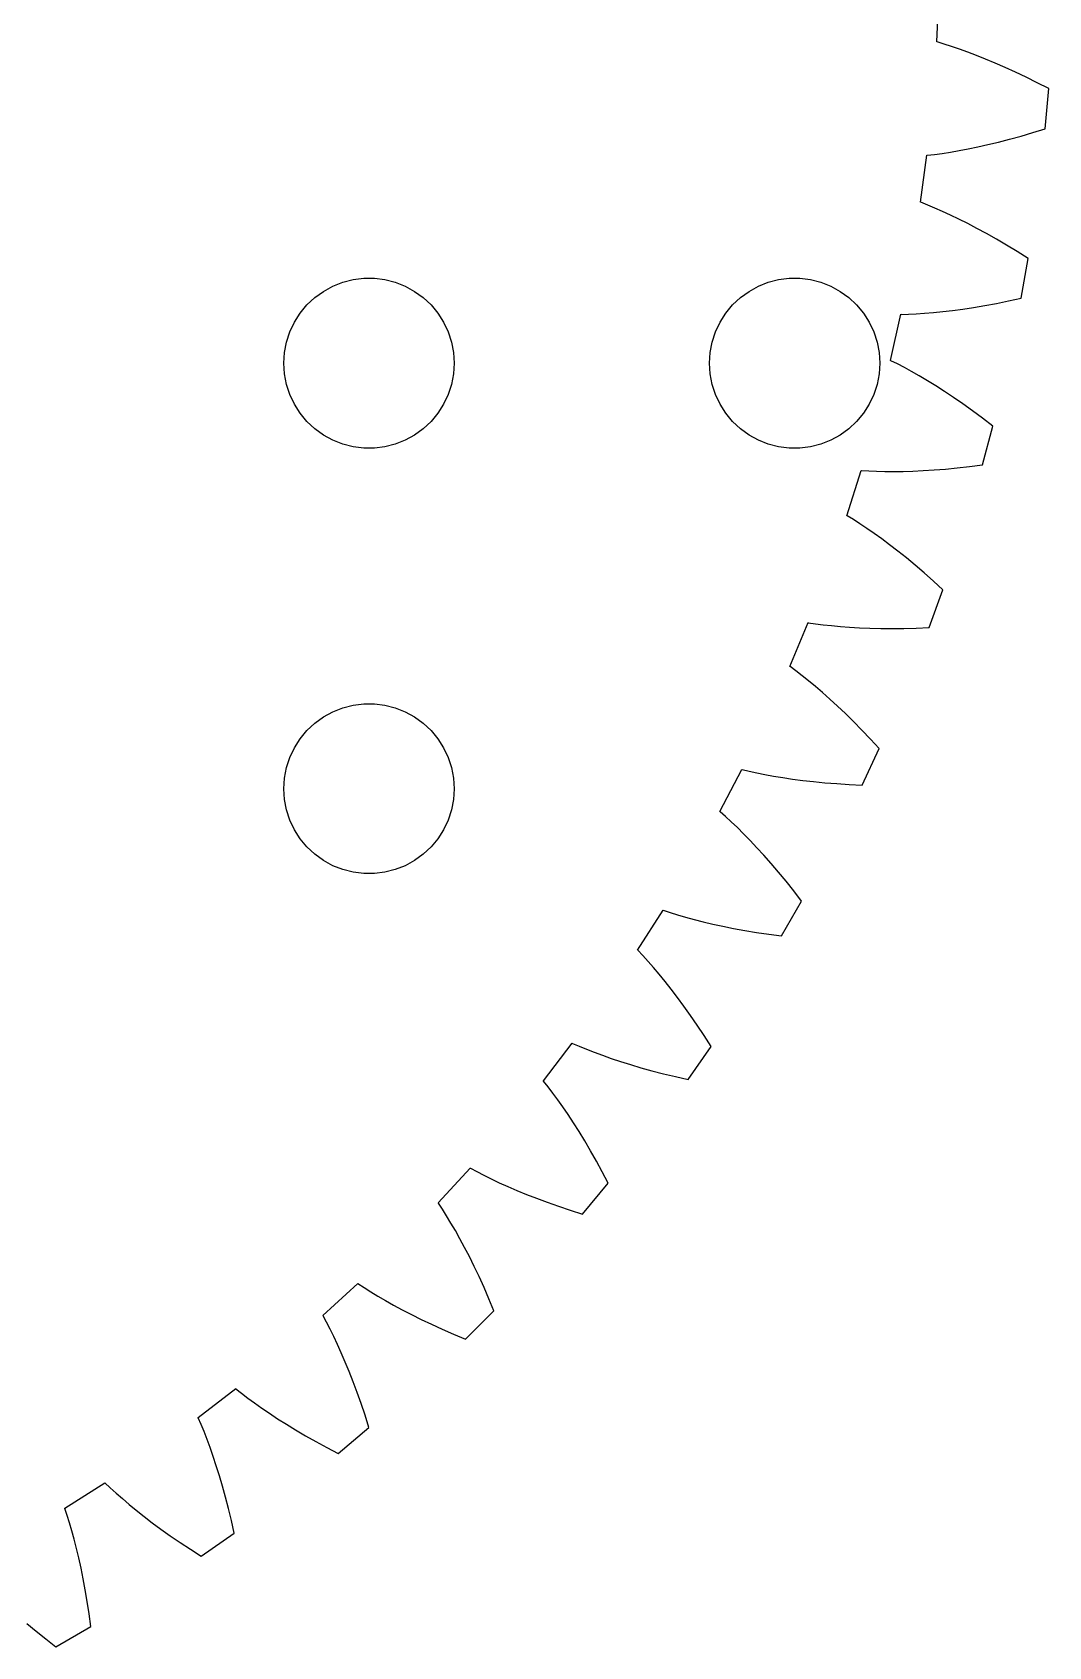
# Model space of a CAD drawing. Header units: metres. Extents: x -69 to 69, y -69 to 69.
# Drawn here: x 33.1 to 69, y -60.2 to -3.3 of the extents above; entities that cross this region are included whole.
import ezdxf

# ---------------------------------------------------------------- set-up
doc = ezdxf.new("R2010")
doc.units = ezdxf.units.M

msp = doc.modelspace()

# ---------------------------------------------------------------- linework, layer by layer
for p, q in [((65.0096, -3.675), (65.0856, -2.00504)), ((65.0212, -3.67566), (65.0096, -3.675)), ((65.2675, -3.75014), (65.0212, -3.67566)), ((65.5295, -3.83423), (65.2675, -3.75014)), ((65.8072, -3.92848), (65.5295, -3.83423)), ((66.1001, -4.03345), (65.8072, -3.92848)), ((66.4079, -4.14966), (66.1001, -4.03345)), ((66.7305, -4.27765), (66.4079, -4.14966)), ((67.0674, -4.41795), (66.7305, -4.27765)), ((67.4184, -4.57106), (67.0674, -4.41795)), ((67.783, -4.73752), (67.4184, -4.57106)), ((68.161, -4.91779), (67.783, -4.73752)), ((68.552, -5.11238), (68.161, -4.91779)), ((68.9556, -5.32181), (68.552, -5.11238)), ((68.8321, -6.73305), (68.9556, -5.32181)), ((68.3983, -6.8692), (68.8321, -6.73305)), ((66.1196, -7.44499), (66.4595, -7.37495)), ((66.4595, -7.37495), (66.8157, -7.29529)), ((66.8157, -7.29529), (67.1879, -7.20544)), ((67.1879, -7.20544), (67.5759, -7.10484)), ((67.5759, -7.10484), (67.9795, -6.99295)), ((67.9795, -6.99295), (68.3983, -6.8692)), ((64.442, -9.32698), (64.6632, -7.67)), ((64.6632, -7.67), (64.6716, -7.67099)), ((64.6716, -7.67099), (64.9271, -7.6404)), ((64.9271, -7.6404), (65.1998, -7.60309)), ((65.1998, -7.60309), (65.4896, -7.55847)), ((65.4896, -7.55847), (65.7962, -7.50597)), ((65.7962, -7.50597), (66.1196, -7.44499)), ((64.4534, -9.32864), (64.442, -9.32698)), ((64.6922, -9.4243), (64.4534, -9.32864)), ((64.946, -9.53091), (64.6922, -9.4243)), ((65.2144, -9.64902), (64.946, -9.53091)), ((65.497, -9.7791), (65.2144, -9.64902)), ((65.7936, -9.92169), (65.497, -9.7791)), ((66.1037, -10.0773), (65.7936, -9.92169)), ((66.4271, -10.2464), (66.1037, -10.0773)), ((66.7634, -10.4296), (66.4271, -10.2464)), ((67.1122, -10.6272), (66.7634, -10.4296)), ((67.473, -10.8397), (67.1122, -10.6272)), ((67.8456, -11.0676), (67.473, -10.8397)), ((68.2294, -11.3114), (67.8456, -11.0676)), ((67.9834, -12.7065), (68.2294, -11.3114)), ((43.0877, -12.6884), (43.3925, -12.467)), ((43.3925, -12.467), (43.7227, -12.2855)), ((43.7227, -12.2855), (44.0729, -12.1468)), ((44.0729, -12.1468), (44.4379, -12.0531)), ((44.4379, -12.0531), (44.8116, -12.0059)), ((44.8116, -12.0059), (45.1884, -12.0059)), ((45.1884, -12.0059), (45.5621, -12.0531)), ((45.5621, -12.0531), (45.927, -12.1468)), ((45.927, -12.1468), (46.2773, -12.2855)), ((46.2773, -12.2855), (46.6075, -12.467)), ((46.6075, -12.467), (46.9123, -12.6884)), ((58.0877, -12.6884), (58.3925, -12.467)), ((58.3925, -12.467), (58.7227, -12.2855)), ((58.7227, -12.2855), (59.0729, -12.1468)), ((59.0729, -12.1468), (59.4379, -12.0531)), ((59.4379, -12.0531), (59.8116, -12.0059)), ((59.8116, -12.0059), (60.1884, -12.0059)), ((60.1884, -12.0059), (60.5621, -12.0531)), ((60.5621, -12.0531), (60.927, -12.1468)), ((60.927, -12.1468), (61.2773, -12.2855)), ((61.2773, -12.2855), (61.6075, -12.467)), ((61.6075, -12.467), (61.9123, -12.6884)), ((42.5729, -13.2366), (42.8131, -12.9464)), ((42.8131, -12.9464), (43.0877, -12.6884)), ((46.9123, -12.6884), (47.1869, -12.9464)), ((47.1869, -12.9464), (47.427, -13.2366)), ((57.5729, -13.2366), (57.8131, -12.9464)), ((57.8131, -12.9464), (58.0877, -12.6884)), ((61.9123, -12.6884), (62.1869, -12.9464)), ((62.1869, -12.9464), (62.427, -13.2366)), ((65.9256, -13.0909), (66.3042, -13.0338)), ((66.3042, -13.0338), (66.6995, -12.9674)), ((66.6995, -12.9674), (67.1113, -12.8911)), ((67.1113, -12.8911), (67.5393, -12.8044)), ((67.5393, -12.8044), (67.9834, -12.7065)), ((42.2107, -13.8956), (42.3711, -13.5547)), ((42.3711, -13.5547), (42.5729, -13.2366)), ((47.427, -13.2366), (47.6289, -13.5547)), ((47.6289, -13.5547), (47.7893, -13.8956)), ((57.2107, -13.8956), (57.3711, -13.5547)), ((57.3711, -13.5547), (57.5729, -13.2366)), ((62.427, -13.2366), (62.6289, -13.5547)), ((62.6289, -13.5547), (62.7893, -13.8956)), ((63.3838, -14.908), (63.7487, -13.2766)), ((63.7487, -13.2766), (63.757, -13.2783)), ((63.757, -13.2783), (64.0141, -13.2701)), ((64.0141, -13.2701), (64.289, -13.2567)), ((64.289, -13.2567), (64.5816, -13.2375)), ((64.5816, -13.2375), (64.8917, -13.2119)), ((64.8917, -13.2119), (65.2191, -13.1794)), ((65.2191, -13.1794), (65.5638, -13.1392)), ((65.5638, -13.1392), (65.9256, -13.0909)), ((42.0942, -14.2539), (42.2107, -13.8956)), ((47.7893, -13.8956), (47.9057, -14.2539)), ((57.0942, -14.2539), (57.2107, -13.8956)), ((62.7893, -13.8956), (62.9057, -14.2539)), ((42, -15), (42.0237, -14.624)), ((42.0237, -14.624), (42.0942, -14.2539)), ((47.9057, -14.2539), (47.9763, -14.624)), ((47.9763, -14.624), (48, -15)), ((57, -15), (57.0237, -14.624)), ((57.0237, -14.624), (57.0942, -14.2539)), ((62.9057, -14.2539), (62.9763, -14.624)), ((62.9763, -14.624), (63, -15)), ((42.0237, -15.376), (42, -15)), ((48, -15), (47.9763, -15.376)), ((57.0237, -15.376), (57, -15)), ((63, -15), (62.9763, -15.376)), ((63.3951, -14.9106), (63.3838, -14.908)), ((63.6247, -15.0267), (63.3951, -14.9106)), ((63.8682, -15.1551), (63.6247, -15.0267)), ((64.1252, -15.2961), (63.8682, -15.1551)), ((64.3954, -15.4503), (64.1252, -15.2961)), ((42.0942, -15.7461), (42.0237, -15.376)), ((42.2107, -16.1044), (42.0942, -15.7461)), ((47.9057, -15.7461), (47.7893, -16.1044)), ((47.9763, -15.376), (47.9057, -15.7461)), ((57.0942, -15.7461), (57.0237, -15.376)), ((57.2107, -16.1044), (57.0942, -15.7461)), ((62.9057, -15.7461), (62.7893, -16.1044)), ((62.9763, -15.376), (62.9057, -15.7461)), ((64.6785, -15.6182), (64.3954, -15.4503)), ((64.9739, -15.8003), (64.6785, -15.6182)), ((65.2813, -15.997), (64.9739, -15.8003)), ((42.3711, -16.4453), (42.2107, -16.1044)), ((42.5729, -16.7634), (42.3711, -16.4453)), ((47.6289, -16.4453), (47.427, -16.7634)), ((47.7893, -16.1044), (47.6289, -16.4453)), ((57.3711, -16.4453), (57.2107, -16.1044)), ((57.5729, -16.7634), (57.3711, -16.4453)), ((62.6289, -16.4453), (62.427, -16.7634)), ((62.7893, -16.1044), (62.6289, -16.4453)), ((65.6004, -16.2087), (65.2813, -15.997)), ((65.9306, -16.4359), (65.6004, -16.2087)), ((66.2715, -16.6791), (65.9306, -16.4359)), ((42.8131, -17.0536), (42.5729, -16.7634)), ((43.0877, -17.3115), (42.8131, -17.0536)), ((47.1869, -17.0536), (46.9123, -17.3115)), ((47.427, -16.7634), (47.1869, -17.0536)), ((57.8131, -17.0536), (57.5729, -16.7634)), ((58.0877, -17.3115), (57.8131, -17.0536)), ((62.1869, -17.0536), (61.9123, -17.3115)), ((62.427, -16.7634), (62.1869, -17.0536)), ((66.6228, -16.9386), (66.2715, -16.6791)), ((66.9839, -17.215), (66.6228, -16.9386)), ((43.3925, -17.533), (43.0877, -17.3115)), ((43.7227, -17.7145), (43.3925, -17.533)), ((46.6075, -17.533), (46.2773, -17.7145)), ((46.9123, -17.3115), (46.6075, -17.533)), ((58.3925, -17.533), (58.0877, -17.3115)), ((58.7227, -17.7145), (58.3925, -17.533)), ((61.6075, -17.533), (61.2773, -17.7145)), ((61.9123, -17.3115), (61.6075, -17.533)), ((66.6172, -18.5833), (66.9839, -17.215)), ((44.0729, -17.8532), (43.7227, -17.7145)), ((44.4379, -17.9469), (44.0729, -17.8532)), ((44.8116, -17.9941), (44.4379, -17.9469)), ((45.1884, -17.9941), (44.8116, -17.9941)), ((45.5621, -17.9469), (45.1884, -17.9941)), ((45.927, -17.8532), (45.5621, -17.9469)), ((46.2773, -17.7145), (45.927, -17.8532)), ((59.0729, -17.8532), (58.7227, -17.7145)), ((59.4379, -17.9469), (59.0729, -17.8532)), ((59.8116, -17.9941), (59.4379, -17.9469)), ((60.1884, -17.9941), (59.8116, -17.9941)), ((60.5621, -17.9469), (60.1884, -17.9941)), ((60.927, -17.8532), (60.5621, -17.9469)), ((61.2773, -17.7145), (60.927, -17.8532)), ((64.5338, -18.7869), (64.9159, -18.763)), ((64.9159, -18.763), (65.3155, -18.7313)), ((65.3155, -18.7313), (65.7324, -18.6912)), ((65.7324, -18.6912), (66.1664, -18.6421)), ((66.1664, -18.6421), (66.6172, -18.5833)), ((61.8433, -20.3755), (62.349, -18.7821)), ((62.349, -18.7821), (62.3571, -18.7846)), ((62.3571, -18.7846), (62.614, -18.7988)), ((62.614, -18.7988), (62.889, -18.8094)), ((62.889, -18.8094), (63.1821, -18.8158)), ((63.1821, -18.8158), (63.4933, -18.8173)), ((63.4933, -18.8173), (63.8223, -18.8134)), ((63.8223, -18.8134), (64.1692, -18.8035)), ((64.1692, -18.8035), (64.5338, -18.7869)), ((61.8543, -20.3791), (61.8433, -20.3755)), ((62.0729, -20.5148), (61.8543, -20.3791)), ((62.3043, -20.6639), (62.0729, -20.5148)), ((62.5481, -20.8268), (62.3043, -20.6639)), ((62.8038, -21.004), (62.5481, -20.8268)), ((63.0711, -21.1959), (62.8038, -21.004)), ((63.3495, -21.403), (63.0711, -21.1959)), ((63.6387, -21.6257), (63.3495, -21.403)), ((63.938, -21.8645), (63.6387, -21.6257)), ((64.2472, -22.1196), (63.938, -21.8645)), ((64.5657, -22.3916), (64.2472, -22.1196)), ((64.893, -22.6808), (64.5657, -22.3916)), ((65.2286, -22.9875), (64.893, -22.6808)), ((64.7441, -24.3187), (65.2286, -22.9875)), ((59.8321, -25.688), (60.4747, -24.1447)), ((60.4747, -24.1447), (60.4826, -24.1479)), ((60.4826, -24.1479), (60.7373, -24.1844)), ((60.7373, -24.1844), (61.0103, -24.219)), ((61.0103, -24.219), (61.3018, -24.2509)), ((61.3018, -24.2509), (61.6116, -24.2795)), ((61.6116, -24.2795), (61.9398, -24.3043)), ((61.9398, -24.3043), (62.2862, -24.3246)), ((62.2862, -24.3246), (62.6508, -24.3399)), ((62.6508, -24.3399), (63.0336, -24.3494)), ((63.0336, -24.3494), (63.4344, -24.3527)), ((63.4344, -24.3527), (63.8532, -24.3491)), ((63.8532, -24.3491), (64.2898, -24.3379)), ((64.2898, -24.3379), (64.7441, -24.3187)), ((59.8428, -25.6925), (59.8321, -25.688)), ((60.0487, -25.8468), (59.8428, -25.6925)), ((60.2662, -26.0154), (60.0487, -25.8468)), ((60.4949, -26.1989), (60.2662, -26.0154)), ((60.7342, -26.3978), (60.4949, -26.1989)), ((60.9838, -26.6123), (60.7342, -26.3978)), ((61.2431, -26.8428), (60.9838, -26.6123)), ((43.3925, -27.467), (43.7227, -27.2855)), ((43.7227, -27.2855), (44.0729, -27.1468)), ((44.0729, -27.1468), (44.4379, -27.0531)), ((44.4379, -27.0531), (44.8116, -27.0059)), ((44.8116, -27.0059), (45.1884, -27.0059)), ((45.1884, -27.0059), (45.5621, -27.0531)), ((45.5621, -27.0531), (45.927, -27.1468)), ((45.927, -27.1468), (46.2773, -27.2855)), ((46.2773, -27.2855), (46.6075, -27.467)), ((61.5117, -27.0899), (61.2431, -26.8428)), ((61.7891, -27.3538), (61.5117, -27.0899)), ((42.8131, -27.9464), (43.0877, -27.6884)), ((43.0877, -27.6884), (43.3925, -27.467)), ((46.6075, -27.467), (46.9123, -27.6884)), ((46.9123, -27.6884), (47.1869, -27.9464)), ((62.0749, -27.635), (61.7891, -27.3538)), ((62.3684, -27.9337), (62.0749, -27.635)), ((42.3711, -28.5547), (42.5729, -28.2366)), ((42.5729, -28.2366), (42.8131, -27.9464)), ((47.1869, -27.9464), (47.427, -28.2366)), ((47.427, -28.2366), (47.6289, -28.5547)), ((62.6693, -28.2502), (62.3684, -27.9337)), ((62.9769, -28.5851), (62.6693, -28.2502)), ((42.0942, -29.2539), (42.2107, -28.8956)), ((42.2107, -28.8956), (42.3711, -28.5547)), ((47.6289, -28.5547), (47.7893, -28.8956)), ((47.7893, -28.8956), (47.9057, -29.2539)), ((62.3782, -29.869), (62.9769, -28.5851)), ((42.0237, -29.624), (42.0942, -29.2539)), ((47.9057, -29.2539), (47.9763, -29.624)), ((57.3656, -30.8049), (58.1403, -29.3235)), ((58.1403, -29.3235), (58.1478, -29.3274)), ((58.1478, -29.3274), (58.3983, -29.386)), ((58.3983, -29.386), (58.6674, -29.4442)), ((58.6674, -29.4442), (58.9549, -29.5014)), ((58.9549, -29.5014), (59.2611, -29.5569)), ((59.2611, -29.5569), (59.5858, -29.6102)), ((42, -30), (42.0237, -29.624)), ((42.0237, -30.376), (42, -30)), ((47.9763, -29.624), (48, -30)), ((48, -30), (47.9763, -30.376)), ((59.5858, -29.6102), (59.9291, -29.6607)), ((59.9291, -29.6607), (60.291, -29.7076)), ((60.291, -29.7076), (60.6715, -29.7505)), ((60.6715, -29.7505), (61.0706, -29.7887)), ((61.0706, -29.7887), (61.4881, -29.8216)), ((61.4881, -29.8216), (61.924, -29.8485)), ((61.924, -29.8485), (62.3782, -29.869)), ((42.0942, -30.7461), (42.0237, -30.376)), ((47.9763, -30.376), (47.9057, -30.7461)), ((42.2107, -31.1044), (42.0942, -30.7461)), ((42.3711, -31.4453), (42.2107, -31.1044)), ((47.7893, -31.1044), (47.6289, -31.4453)), ((47.9057, -30.7461), (47.7893, -31.1044)), ((57.3758, -30.8104), (57.3656, -30.8049)), ((57.5675, -30.982), (57.3758, -30.8104)), ((57.7695, -31.169), (57.5675, -30.982)), ((57.9813, -31.3717), (57.7695, -31.169)), ((42.5729, -31.7634), (42.3711, -31.4453)), ((42.8131, -32.0536), (42.5729, -31.7634)), ((47.427, -31.7634), (47.1869, -32.0536)), ((47.6289, -31.4453), (47.427, -31.7634)), ((58.2024, -31.5906), (57.9813, -31.3717)), ((58.4323, -31.8261), (58.2024, -31.5906)), ((58.6705, -32.0784), (58.4323, -31.8261)), ((43.0877, -32.3115), (42.8131, -32.0536)), ((43.3925, -32.533), (43.0877, -32.3115)), ((46.9123, -32.3115), (46.6075, -32.533)), ((47.1869, -32.0536), (46.9123, -32.3115)), ((58.9166, -32.3479), (58.6705, -32.0784)), ((59.17, -32.635), (58.9166, -32.3479)), ((43.7227, -32.7145), (43.3925, -32.533)), ((44.0729, -32.8532), (43.7227, -32.7145)), ((44.4379, -32.9469), (44.0729, -32.8532)), ((44.8116, -32.9941), (44.4379, -32.9469)), ((45.1884, -32.9941), (44.8116, -32.9941)), ((45.5621, -32.9469), (45.1884, -32.9941)), ((45.927, -32.8532), (45.5621, -32.9469)), ((46.2773, -32.7145), (45.927, -32.8532)), ((46.6075, -32.533), (46.2773, -32.7145)), ((59.4301, -32.94), (59.17, -32.635)), ((59.6965, -33.2631), (59.4301, -32.94)), ((59.9686, -33.6047), (59.6965, -33.2631)), ((59.5376, -35.1919), (60.2459, -33.9651)), ((60.2459, -33.9651), (59.9686, -33.6047)), ((54.4625, -35.6875), (55.3633, -34.2792)), ((55.3633, -34.2792), (55.3705, -34.2837)), ((55.3705, -34.2837), (55.615, -34.3639)), ((55.615, -34.3639), (55.8779, -34.4454)), ((55.8779, -34.4454), (56.1594, -34.5274)), ((56.1594, -34.5274), (56.4595, -34.6094)), ((56.4595, -34.6094), (56.7783, -34.6908)), ((56.7783, -34.6908), (57.116, -34.771)), ((57.116, -34.771), (57.4724, -34.8493)), ((57.4724, -34.8493), (57.8477, -34.9252)), ((57.8477, -34.9252), (58.2419, -34.998)), ((58.2419, -34.998), (58.655, -35.0671)), ((58.655, -35.0671), (59.0869, -35.132)), ((59.0869, -35.132), (59.5376, -35.1919)), ((54.4722, -35.6938), (54.4625, -35.6875)), ((54.6482, -35.8814), (54.4722, -35.6938)), ((54.8331, -36.0853), (54.6482, -35.8814)), ((55.0264, -36.3058), (54.8331, -36.0853)), ((55.2276, -36.5431), (55.0264, -36.3058)), ((55.4361, -36.7977), (55.2276, -36.5431)), ((55.6515, -37.0698), (55.4361, -36.7977)), ((55.8731, -37.3598), (55.6515, -37.0698)), ((56.1005, -37.6678), (55.8731, -37.3598)), ((56.3331, -37.9943), (56.1005, -37.6678)), ((56.5703, -38.3394), (56.3331, -37.9943)), ((56.8116, -38.7035), (56.5703, -38.3394)), ((51.1449, -40.2984), (52.165, -38.974)), ((52.165, -38.974), (52.1718, -38.9791)), ((52.1718, -38.9791), (52.4083, -39.0803)), ((52.4083, -39.0803), (52.6631, -39.1844)), ((52.6631, -39.1844), (52.9364, -39.2906)), ((56.2438, -40.2471), (57.0564, -39.0866)), ((57.0564, -39.0866), (56.8116, -38.7035)), ((52.9364, -39.2906), (53.2282, -39.3985)), ((53.2282, -39.3985), (53.5388, -39.5074)), ((53.5388, -39.5074), (53.8681, -39.6167)), ((53.8681, -39.6167), (54.2164, -39.7257)), ((54.2164, -39.7257), (54.5837, -39.834)), ((54.5837, -39.834), (54.97, -39.9409)), ((51.154, -40.3055), (51.1449, -40.2984)), ((51.313, -40.5078), (51.154, -40.3055)), ((54.97, -39.9409), (55.3755, -40.0458)), ((55.3755, -40.0458), (55.8001, -40.1481)), ((55.8001, -40.1481), (56.2438, -40.2471)), ((51.4794, -40.727), (51.313, -40.5078)), ((51.6528, -40.9635), (51.4794, -40.727)), ((51.8325, -41.2175), (51.6528, -40.9635)), ((52.0181, -41.4892), (51.8325, -41.2175)), ((52.2088, -41.7791), (52.0181, -41.4892)), ((52.4044, -42.0872), (52.2088, -41.7791)), ((52.604, -42.414), (52.4044, -42.0872)), ((52.8073, -42.7595), (52.604, -42.414)), ((53.0135, -43.124), (52.8073, -42.7595)), ((53.2222, -43.5076), (53.0135, -43.124)), ((47.438, -44.6026), (48.5697, -43.3722)), ((48.5697, -43.3722), (48.576, -43.3778)), ((48.576, -43.3778), (48.8028, -43.4993)), ((48.8028, -43.4993), (49.0476, -43.6252)), ((49.0476, -43.6252), (49.3106, -43.7548)), ((49.3106, -43.7548), (49.5919, -43.8877)), ((53.4326, -43.9107), (53.2222, -43.5076)), ((49.5919, -43.8877), (49.8918, -44.0232)), ((49.8918, -44.0232), (50.2103, -44.1608)), ((50.2103, -44.1608), (50.5478, -44.2999)), ((50.5478, -44.2999), (50.9042, -44.4397)), ((52.522, -44.9959), (53.4326, -43.9107)), ((47.4464, -44.6105), (47.438, -44.6026)), ((47.5872, -44.8259), (47.4464, -44.6105)), ((47.7339, -45.0588), (47.5872, -44.8259)), ((50.9042, -44.4397), (51.2798, -44.5799)), ((51.2798, -44.5799), (51.6745, -44.7197)), ((51.6745, -44.7197), (52.0886, -44.8586)), ((52.0886, -44.8586), (52.522, -44.9959)), ((47.886, -45.3094), (47.7339, -45.0588)), ((48.0429, -45.5781), (47.886, -45.3094)), ((48.2041, -45.865), (48.0429, -45.5781)), ((48.3689, -46.1704), (48.2041, -45.865)), ((48.5368, -46.4944), (48.3689, -46.1704)), ((48.7072, -46.8373), (48.5368, -46.4944)), ((48.8796, -47.1992), (48.7072, -46.8373)), ((49.0533, -47.5803), (48.8796, -47.1992)), ((43.3701, -48.5674), (44.6047, -47.4403)), ((44.6047, -47.4403), (44.6105, -47.4464)), ((44.6105, -47.4464), (44.8259, -47.5872)), ((44.8259, -47.5872), (45.0588, -47.7339)), ((45.0588, -47.7339), (45.3094, -47.886)), ((49.2277, -47.9807), (49.0533, -47.5803)), ((45.3094, -47.886), (45.5781, -48.0429)), ((45.5781, -48.0429), (45.865, -48.2041)), ((45.865, -48.2041), (46.1704, -48.3689)), ((46.1704, -48.3689), (46.4944, -48.5368)), ((49.4023, -48.4005), (49.2277, -47.9807)), ((43.3778, -48.576), (43.3701, -48.5674)), ((43.4993, -48.8028), (43.3778, -48.576)), ((43.6252, -49.0476), (43.4993, -48.8028)), ((46.4944, -48.5368), (46.8373, -48.7072)), ((46.8373, -48.7072), (47.1992, -48.8796)), ((47.1992, -48.8796), (47.5803, -49.0533)), ((48.4005, -49.4023), (49.4023, -48.4005)), ((43.7548, -49.3106), (43.6252, -49.0476)), ((43.8877, -49.5919), (43.7548, -49.3106)), ((47.5803, -49.0533), (47.9807, -49.2277)), ((47.9807, -49.2277), (48.4005, -49.4023)), ((44.0232, -49.8918), (43.8877, -49.5919)), ((44.1608, -50.2103), (44.0232, -49.8918)), ((44.2999, -50.5478), (44.1608, -50.2103)), ((44.4397, -50.9042), (44.2999, -50.5478)), ((38.9722, -52.1625), (40.3003, -51.1473)), ((40.3003, -51.1473), (40.3055, -51.154)), ((40.3055, -51.154), (40.5078, -51.313)), ((44.5799, -51.2798), (44.4397, -50.9042)), ((40.5078, -51.313), (40.727, -51.4794)), ((40.727, -51.4794), (40.9635, -51.6528)), ((40.9635, -51.6528), (41.2175, -51.8325)), ((44.7197, -51.6745), (44.5799, -51.2798)), ((44.8586, -52.0886), (44.7197, -51.6745)), ((38.9791, -52.1718), (38.9722, -52.1625)), ((39.0803, -52.4083), (38.9791, -52.1718)), ((41.2175, -51.8325), (41.4892, -52.0181)), ((41.4892, -52.0181), (41.7791, -52.2088)), ((41.7791, -52.2088), (42.0872, -52.4044)), ((44.9959, -52.522), (44.8586, -52.0886)), ((39.1844, -52.6631), (39.0803, -52.4083)), ((39.2906, -52.9364), (39.1844, -52.6631)), ((42.0872, -52.4044), (42.414, -52.604)), ((42.414, -52.604), (42.7595, -52.8073)), ((42.7595, -52.8073), (43.124, -53.0135)), ((43.9107, -53.4326), (44.9959, -52.522)), ((39.3985, -53.2282), (39.2906, -52.9364)), ((39.5074, -53.5388), (39.3985, -53.2282)), ((43.124, -53.0135), (43.5076, -53.2222)), ((43.5076, -53.2222), (43.9107, -53.4326)), ((39.6167, -53.8681), (39.5074, -53.5388)), ((39.7257, -54.2164), (39.6167, -53.8681)), ((34.2776, -55.3607), (35.6891, -54.4651)), ((35.6891, -54.4651), (35.6938, -54.4722)), ((35.6938, -54.4722), (35.8814, -54.6482)), ((39.834, -54.5837), (39.7257, -54.2164)), ((39.9409, -54.97), (39.834, -54.5837)), ((35.8814, -54.6482), (36.0853, -54.8331)), ((36.0853, -54.8331), (36.3058, -55.0264)), ((36.3058, -55.0264), (36.5431, -55.2276)), ((40.0458, -55.3755), (39.9409, -54.97)), ((34.2837, -55.3705), (34.2776, -55.3607)), ((34.3639, -55.615), (34.2837, -55.3705)), ((34.4454, -55.8779), (34.3639, -55.615)), ((36.5431, -55.2276), (36.7977, -55.4361)), ((36.7977, -55.4361), (37.0698, -55.6515)), ((37.0698, -55.6515), (37.3598, -55.8731)), ((40.1481, -55.8001), (40.0458, -55.3755)), ((34.5274, -56.1594), (34.4454, -55.8779)), ((34.6094, -56.4595), (34.5274, -56.1594)), ((37.3598, -55.8731), (37.6678, -56.1005)), ((37.6678, -56.1005), (37.9943, -56.3331)), ((37.9943, -56.3331), (38.3394, -56.5703)), ((39.0866, -57.0564), (40.2471, -56.2438)), ((40.2471, -56.2438), (40.1481, -55.8001)), ((34.6908, -56.7783), (34.6094, -56.4595)), ((34.771, -57.116), (34.6908, -56.7783)), ((38.3394, -56.5703), (38.7035, -56.8116)), ((38.7035, -56.8116), (39.0866, -57.0564)), ((34.8493, -57.4724), (34.771, -57.116)), ((34.9252, -57.8477), (34.8493, -57.4724)), ((34.998, -58.2419), (34.9252, -57.8477)), ((35.0671, -58.655), (34.998, -58.2419)), ((35.132, -59.0869), (35.0671, -58.655)), ((35.1919, -59.5376), (35.132, -59.0869)), ((32.94, -59.4301), (33.2631, -59.6965)), ((33.2631, -59.6965), (33.6047, -59.9686)), ((33.9651, -60.2459), (35.1919, -59.5376)), ((33.6047, -59.9686), (33.9651, -60.2459))]:
    msp.add_line(p, q)

doc.saveas('drawing.dxf')
